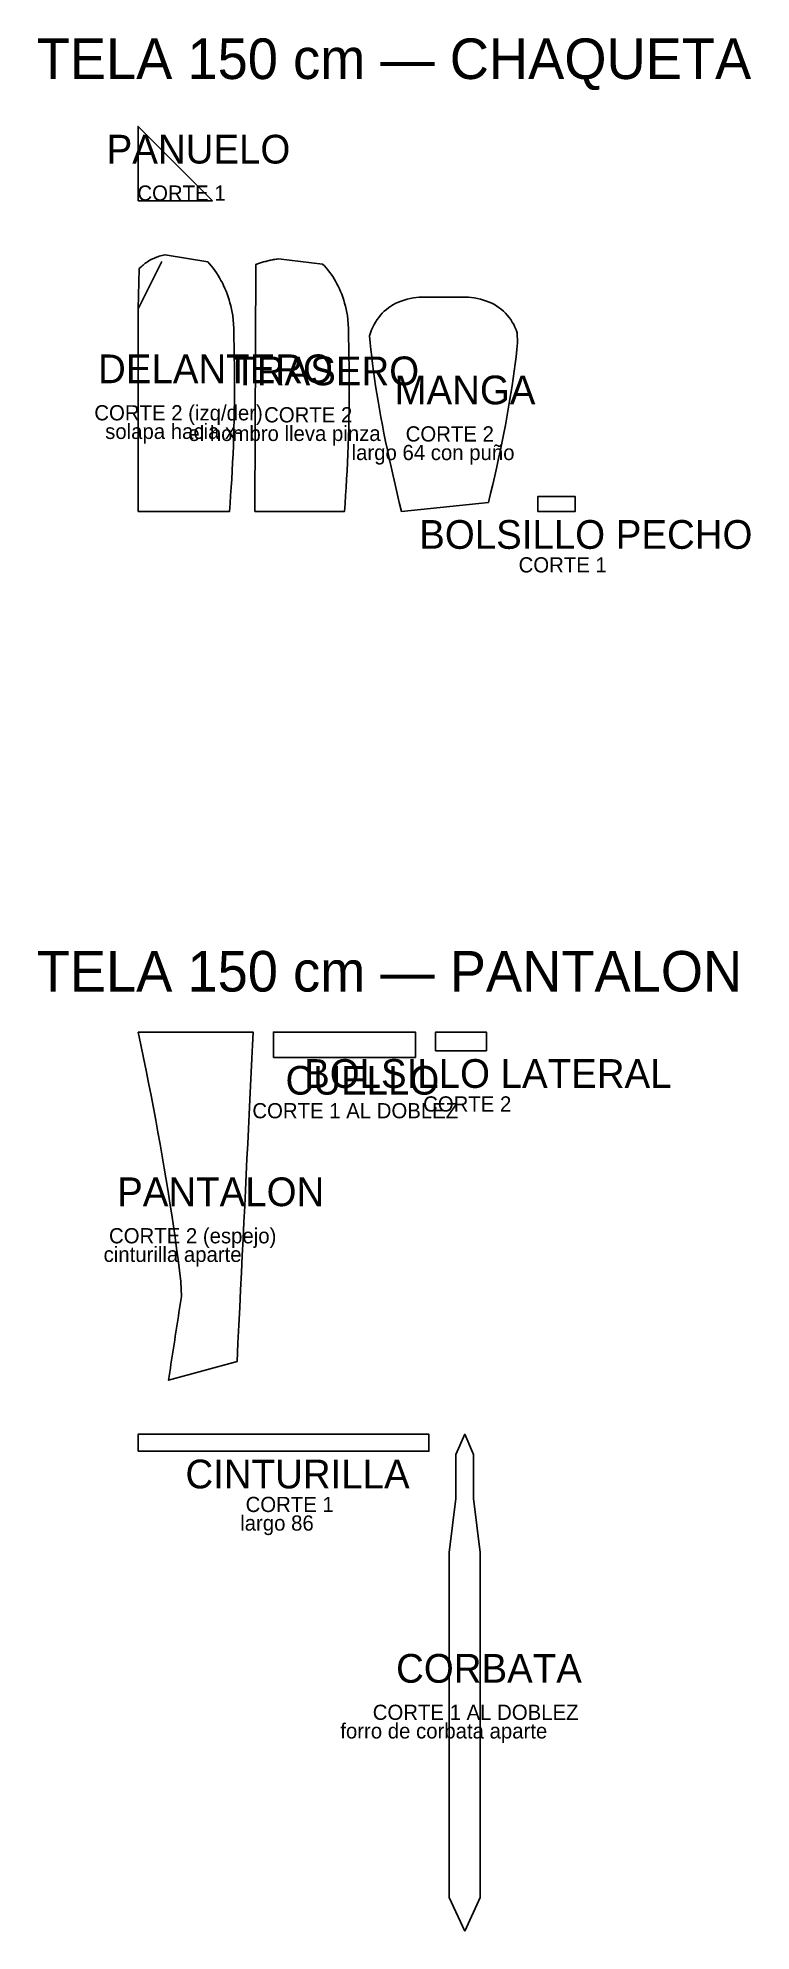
# Model space of a CAD drawing. Header units: metres. Extents: x -30 to 181, y -420 to 140.
import ezdxf

# ---------------------------------------------------------------- set-up
doc = ezdxf.new("R2010")
doc.units = ezdxf.units.M

msp = doc.modelspace()

# ---------------------------------------------------------------- linework, layer by layer
at = {"layer": 'MOLDE'}
msp.add_line((0, 60), (7, 74), dxfattribs=at)
at = {"layer": 'PIEZAS'}
for points in [[(0, 92), (22, 92), (0, 114)], [(0, 0), (27, 0), (27.19, 2.37), (27.37, 4.77), (27.54, 7.18), (27.69, 9.62), (27.83, 12.08), (27.96, 14.55), (28.08, 17.05), (28.18, 19.57), (28.26, 22.11), (28.34, 24.67), (28.4, 27.25), (28.45, 29.85), (28.48, 32.47), (28.5, 35.12), (28.51, 37.78), (28.51, 40.46), (28.49, 43.17), (28.46, 45.89), (28.41, 48.64), (28.36, 51.4), (28.28, 54.19), (28.04, 57.99), (27.85, 58.96), (27.65, 59.92), (27.42, 60.85), (27.18, 61.77), (26.92, 62.67), (26.63, 63.54), (26.33, 64.4), (26.01, 65.25), (25.66, 66.07), (25.3, 66.88), (24.92, 67.66), (24.51, 68.43), (24.09, 69.18), (23.65, 69.91), (23.19, 70.62), (22.71, 71.31), (22.2, 71.99), (21.68, 72.64), (21.14, 73.28), (20.58, 73.9), (8, 76), (7.55, 75.9), (7.11, 75.8), (6.67, 75.68), (6.25, 75.55), (5.83, 75.42), (5.42, 75.27), (5.02, 75.11), (4.63, 74.94), (4.24, 74.76), (3.87, 74.57), (3.5, 74.38), (3.14, 74.17), (2.79, 73.95), (2.45, 73.71), (2.11, 73.47), (1.79, 73.22), (1.47, 72.96), (1.16, 72.69), (0.86, 72.41), (0.56, 72.12), (0.28, 71.81), (0, 60)], [(34.51, 0), (61.01, 0), (61.2, 2.37), (61.37, 4.77), (61.53, 7.18), (61.67, 9.62), (61.81, 12.08), (61.93, 14.55), (62.03, 17.05), (62.13, 19.57), (62.21, 22.11), (62.28, 24.67), (62.34, 27.25), (62.38, 29.85), (62.41, 32.47), (62.43, 35.12), (62.43, 37.78), (62.43, 40.46), (62.41, 43.17), (62.37, 45.89), (62.33, 48.64), (62.27, 51.4), (62.2, 54.19), (61.94, 57.99), (61.75, 58.96), (61.54, 59.9), (61.31, 60.83), (61.06, 61.73), (60.8, 62.61), (60.51, 63.47), (60.21, 64.31), (59.89, 65.13), (59.55, 65.93), (59.19, 66.7), (58.81, 67.45), (58.41, 68.18), (58, 68.89), (57.57, 69.58), (57.11, 70.25), (56.64, 70.9), (56.15, 71.52), (55.65, 72.12), (55.12, 72.7), (54.58, 73.26), (41.51, 74.8), (41.15, 74.74), (40.79, 74.69), (40.44, 74.63), (40.09, 74.56), (39.75, 74.5), (39.4, 74.43), (39.07, 74.36), (38.74, 74.28), (38.41, 74.21), (38.08, 74.13), (37.76, 74.05), (37.45, 73.97), (37.13, 73.88), (36.83, 73.79), (36.52, 73.7), (36.22, 73.61), (35.93, 73.51), (35.64, 73.42), (35.35, 73.32), (35.07, 73.21), (34.79, 73.11)], [(68.43, 52), (68.72, 52.89), (69.05, 53.75), (69.4, 54.57), (69.79, 55.35), (70.21, 56.1), (70.67, 56.81), (71.15, 57.49), (71.67, 58.14), (72.23, 58.74), (72.82, 59.31), (73.43, 59.85), (74.09, 60.35), (74.77, 60.82), (75.49, 61.24), (76.24, 61.64), (77.03, 62), (77.85, 62.32), (78.7, 62.61), (79.58, 62.86), (80.5, 63.07), (81.45, 63.25), (83.16, 63.42), (83.89, 63.43), (84.62, 63.45), (85.34, 63.46), (86.07, 63.47), (86.8, 63.48), (87.53, 63.49), (88.25, 63.49), (88.98, 63.5), (89.71, 63.5), (90.43, 63.5), (91.16, 63.5), (91.89, 63.5), (92.62, 63.49), (93.34, 63.49), (94.07, 63.48), (94.8, 63.47), (95.53, 63.46), (96.25, 63.45), (96.98, 63.43), (97.71, 63.42), (99.42, 63.25), (100.37, 63.07), (101.29, 62.86), (102.17, 62.61), (103.02, 62.32), (103.84, 62), (104.62, 61.64), (105.38, 61.24), (106.1, 60.82), (106.78, 60.35), (107.43, 59.85), (108.05, 59.31), (108.64, 58.74), (109.2, 58.14), (109.72, 57.49), (110.2, 56.81), (110.66, 56.1), (111.08, 55.35), (111.47, 54.57), (111.82, 53.75), (112.15, 52.89), (112.24, 49.98), (112.03, 47.93), (111.79, 45.85), (111.53, 43.74), (111.24, 41.59), (110.93, 39.4), (110.61, 37.19), (110.25, 34.94), (109.88, 32.66), (109.48, 30.35), (109.06, 28), (108.62, 25.62), (108.15, 23.21), (107.66, 20.76), (107.15, 18.28), (106.62, 15.77), (106.06, 13.22), (105.48, 10.64), (104.88, 8.03), (104.25, 5.39), (103.61, 2.71), (77.93, 0), (77.26, 2.71), (76.62, 5.39), (75.99, 8.03), (75.39, 10.64), (74.81, 13.22), (74.25, 15.77), (73.72, 18.28), (73.21, 20.76), (72.72, 23.21), (72.25, 25.62), (71.81, 28), (71.39, 30.35), (70.99, 32.66), (70.62, 34.94), (70.26, 37.19), (69.93, 39.4), (69.63, 41.59), (69.34, 43.74), (69.08, 45.85), (68.84, 47.93), (68.63, 49.98)], [(118.24, 0), (129.24, 0), (129.24, 4.5), (118.24, 4.5)], [(0, -154), (34, -154), (33.82, -157.86), (33.63, -161.79), (33.44, -165.81), (33.24, -169.9), (33.04, -174.07), (32.83, -178.32), (32.63, -182.65), (32.41, -187.06), (32.2, -191.54), (31.98, -196.11), (31.75, -200.75), (31.52, -205.47), (31.29, -210.27), (31.05, -215.15), (30.81, -220.11), (30.56, -225.14), (30.31, -230.25), (30.06, -235.45), (29.8, -240.72), (29.54, -246.07), (29.27, -251.49), (9, -257), (9.18, -255.82), (9.36, -254.64), (9.55, -253.45), (9.73, -252.27), (9.91, -251.09), (10.09, -249.91), (10.27, -248.73), (10.45, -247.55), (10.64, -246.36), (10.82, -245.18), (11, -244), (11.18, -242.82), (11.36, -241.64), (11.55, -240.45), (11.73, -239.27), (11.91, -238.09), (12.09, -236.91), (12.27, -235.73), (12.45, -234.55), (12.64, -233.36), (12.82, -232.18), (12.63, -227.8), (12.23, -224.58), (11.82, -221.32), (11.38, -218.04), (10.92, -214.73), (10.45, -211.39), (9.95, -208.02), (9.43, -204.62), (8.89, -201.19), (8.33, -197.74), (7.75, -194.25), (7.15, -190.74), (6.53, -187.19), (5.88, -183.62), (5.22, -180.02), (4.54, -176.39), (3.83, -172.73), (3.11, -169.04), (2.36, -165.32), (1.6, -161.58), (0.81, -157.8)], [(40, -161.5), (82, -161.5), (82, -154), (40, -154)], [(88, -159.5), (103, -159.5), (103, -154), (88, -154)], [(0, -278), (86, -278), (86, -273), (0, -273)], [(96.6, -420), (101.2, -410), (101.2, -308), (99.2, -292), (99.2, -279), (96.6, -273), (94, -279), (94, -292), (92, -308), (92, -410)]]:
    msp.add_lwpolyline(points, close=True, dxfattribs=at)

# ---------------------------------------------------------------- texts
at = {"layer": 'ETIQUETAS'}
for s, height, p in [('PANUELO', 8.5, (-9.3, 103)), ('CORTE 1', 4.5, (-0.2, 92)), ('DELANTERO', 8.5, (-11.84, 38)), ('TRASERO', 8.5, (28.17, 37.4)), ('MANGA', 8.5, (75.84, 31.75)), ('CORTE 2 (izq/der)', 4.5, (-12.94, 27)), ('CORTE 2', 4.5, (37.27, 26.4)), ('solapa hacia x-', 4.5, (-9.74, 21.5)), ('el hombro lleva pinza', 4.5, (14.87, 20.9)), ('CORTE 2', 4.5, (79.14, 20.75)), ('largo 64 con puño', 4.5, (63.14, 15.25)), ('BOLSILLO PECHO', 8.5, (83.14, -11)), ('CORTE 1', 4.5, (112.54, -18)), ('BOLSILLO LATERAL', 8.5, (49.1, -170.5)), ('CUELLO', 8.5, (43.6, -172.5)), ('CORTE 2', 4.5, (84.3, -177.5)), ('CORTE 1 AL DOBLEZ', 4.5, (33.8, -179.5)), ('PANTALON', 8.5, (-6.2, -205.5)), ('CORTE 2 (espejo)', 4.5, (-8.6, -216.5)), ('cinturilla aparte', 4.5, (-10.2, -222)), ('CINTURILLA', 8.5, (14, -289)), ('largo 86', 4.5, (30.2, -301.5)), ('CORTE 1', 4.5, (31.8, -296)), ('CORBATA', 8.5, (76.3, -346.5)), ('forro de corbata aparte', 4.5, (59.8, -363)), ('CORTE 1 AL DOBLEZ', 4.5, (69.4, -357.5))]:
    msp.add_text(s, height=height, dxfattribs=at).set_placement(p)
at = {"layer": 'TITULOS'}
for s, p in [('TELA 150 cm — CHAQUETA', (-30, 128)), ('TELA 150 cm — PANTALON', (-30, -142))]:
    msp.add_text(s, height=12, dxfattribs=at).set_placement(p)

doc.saveas('drawing.dxf')
